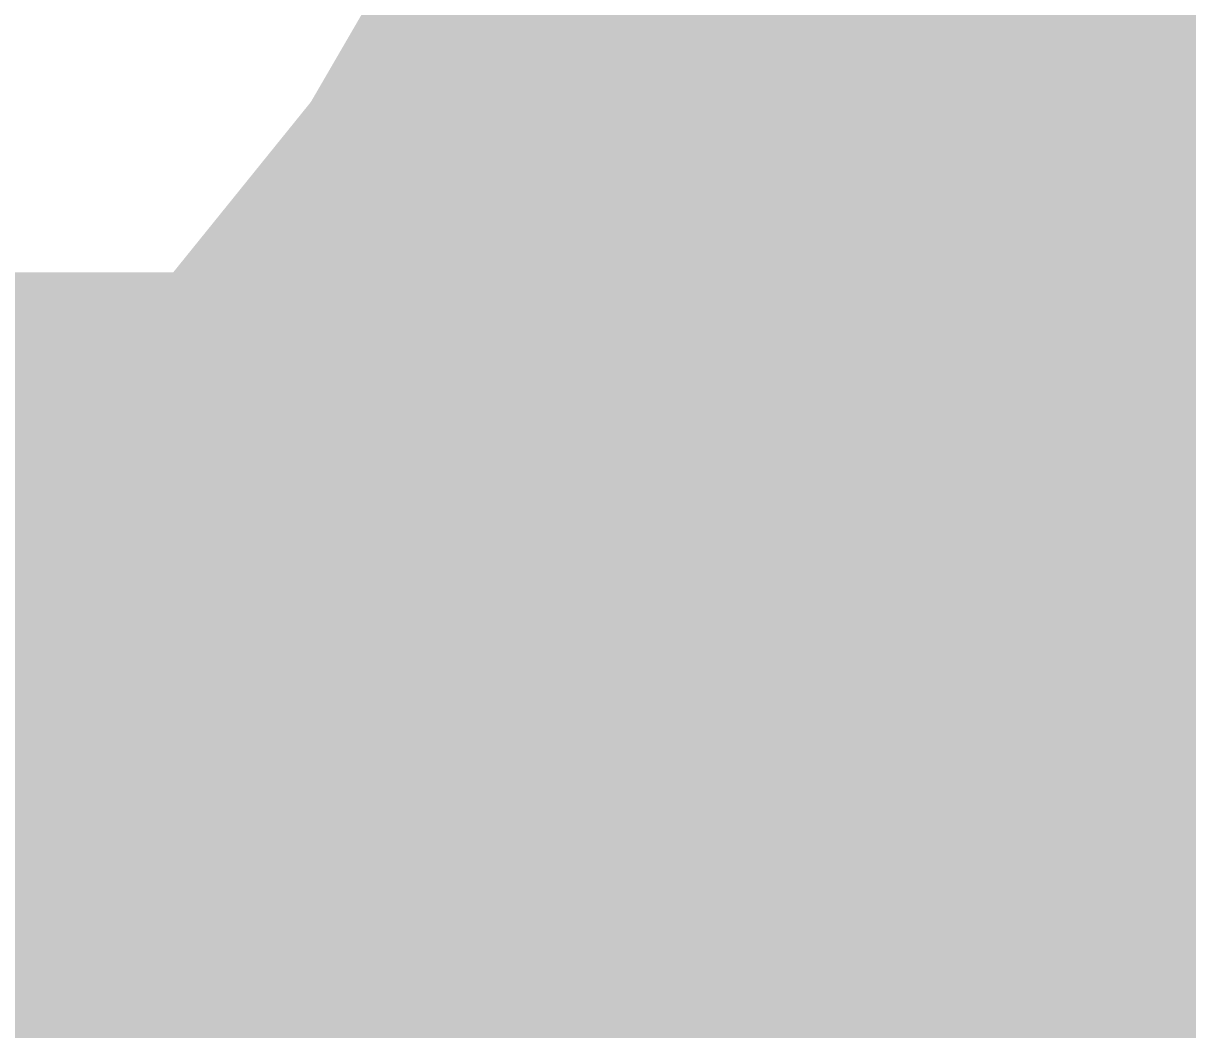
# Model space of a CAD drawing. Extents: x -23 to 289, y -67 to 135.
# Drawn here: x 141.1305 to 141.4169, y 94.7411 to 94.9887 of the extents above; entities that cross this region are included whole.
import ezdxf
from ezdxf.enums import TextEntityAlignment as Align

# ---------------------------------------------------------------- set-up
doc = ezdxf.new("R2010")
doc.units = 0
doc.header["$MEASUREMENT"] = 0
doc.layers.add('ASSEMBLY_PART_NUMBERS_BTM', color=191, linetype='CONTINUOUS')
doc.layers.add('GENERATED_SILKSCREEN_BTM', color=255, linetype='CONTINUOUS')
doc.styles.add('VERIBEST_GERBER_0', font='txt')

msp = doc.modelspace()

# ---------------------------------------------------------------- linework, layer by layer
at = {"layer": 'GENERATED_SILKSCREEN_BTM', "const_width": 0.15}
for points in [[(140.5528, 95.3924), (141.3208, 95.3924), (141.3272, 95.3908), (141.3312, 95.386), (141.336, 95.382), (141.3368, 95.3764), (141.3368, 94.9716), (141.3368, 94.9684), (141.336, 94.9668), (141.3352, 94.9644), (141.3336, 94.9612), (141.224, 94.826), (141.2208, 94.8236), (141.2192, 94.8228), (141.2152, 94.8212), (141.2112, 94.8204), (140.6624, 94.8204)], [(140.5696, 95.3588), (140.5696, 94.9772), (140.6704, 94.8524), (141.2032, 94.8524), (141.304, 94.9772), (141.304, 95.3588), (140.5696, 95.3588)]]:
    msp.add_lwpolyline(points, dxfattribs=at)

# ---------------------------------------------------------------- texts
at = {"layer": 'ASSEMBLY_PART_NUMBERS_BTM', "style": 'VERIBEST_GERBER_0', "text_generation_flag": 2}
msp.add_text('ERJ-3GEY0R00V', height=2.032, rotation=90, dxfattribs=at).set_placement((141.21, 106.5), align=Align.TOP_LEFT)
for s, p in [('ERJ-3GEY0R00V', (150.75, 96.71)), ('CL10B104KB8SFNC', (163.5, 95.54)), ('ERJ-3GEY0R00V', (150.75, 95.21))]:
    msp.add_text(s, height=2.032, dxfattribs=at).set_placement(p, align=Align.TOP_LEFT)

doc.saveas('drawing.dxf')
